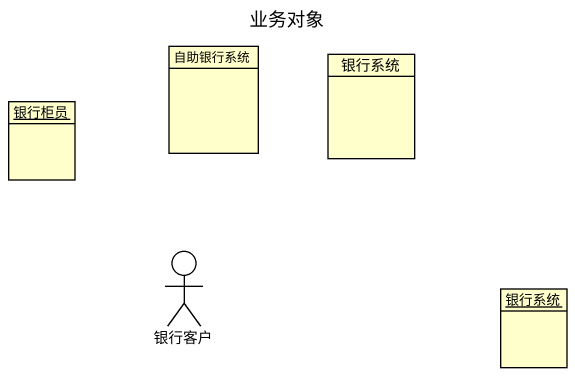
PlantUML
@startuml
title 业务对象
allowmixing
hide circle
hide empty members
class 自助银行系统
class 银行系统
object 银行柜员
actor 银行客户
object "银行系统" as 银行系统_2
@enduml
